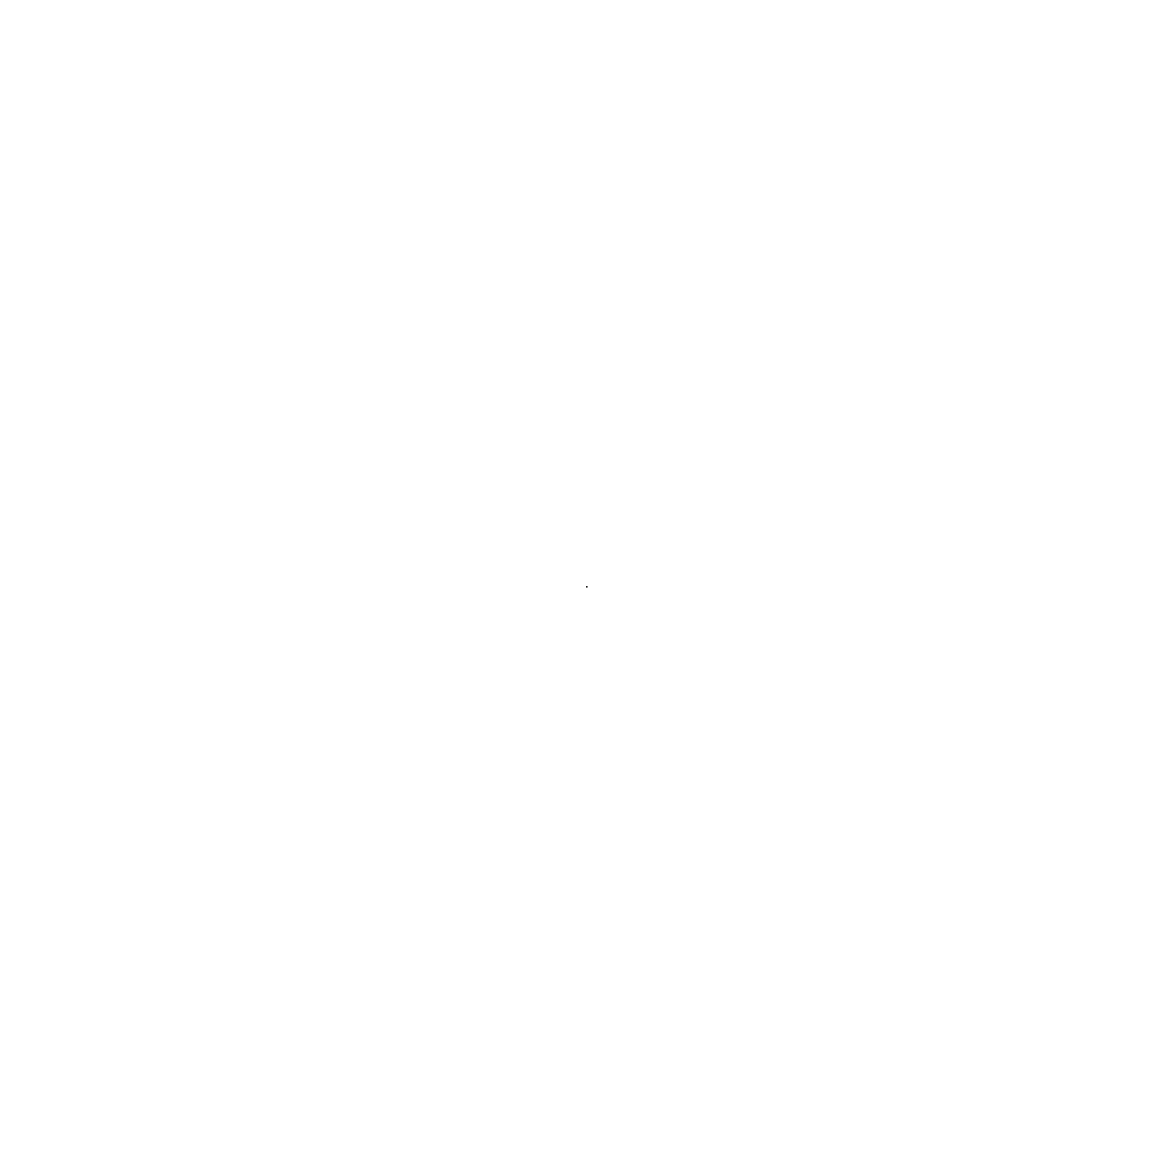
# Model space of a CAD drawing. Extents: x 1.1234 to 1.1234, y 2.3456 to 2.3456.
import ezdxf

# ---------------------------------------------------------------- set-up
doc = ezdxf.new("R2010")
doc.units = 0

msp = doc.modelspace()

# ---------------------------------------------------------------- linework, layer by layer
at = {"layer": '', "color": 0}
msp.add_point((1.1234, 2.3456), dxfattribs=at)

doc.saveas('drawing.dxf')
